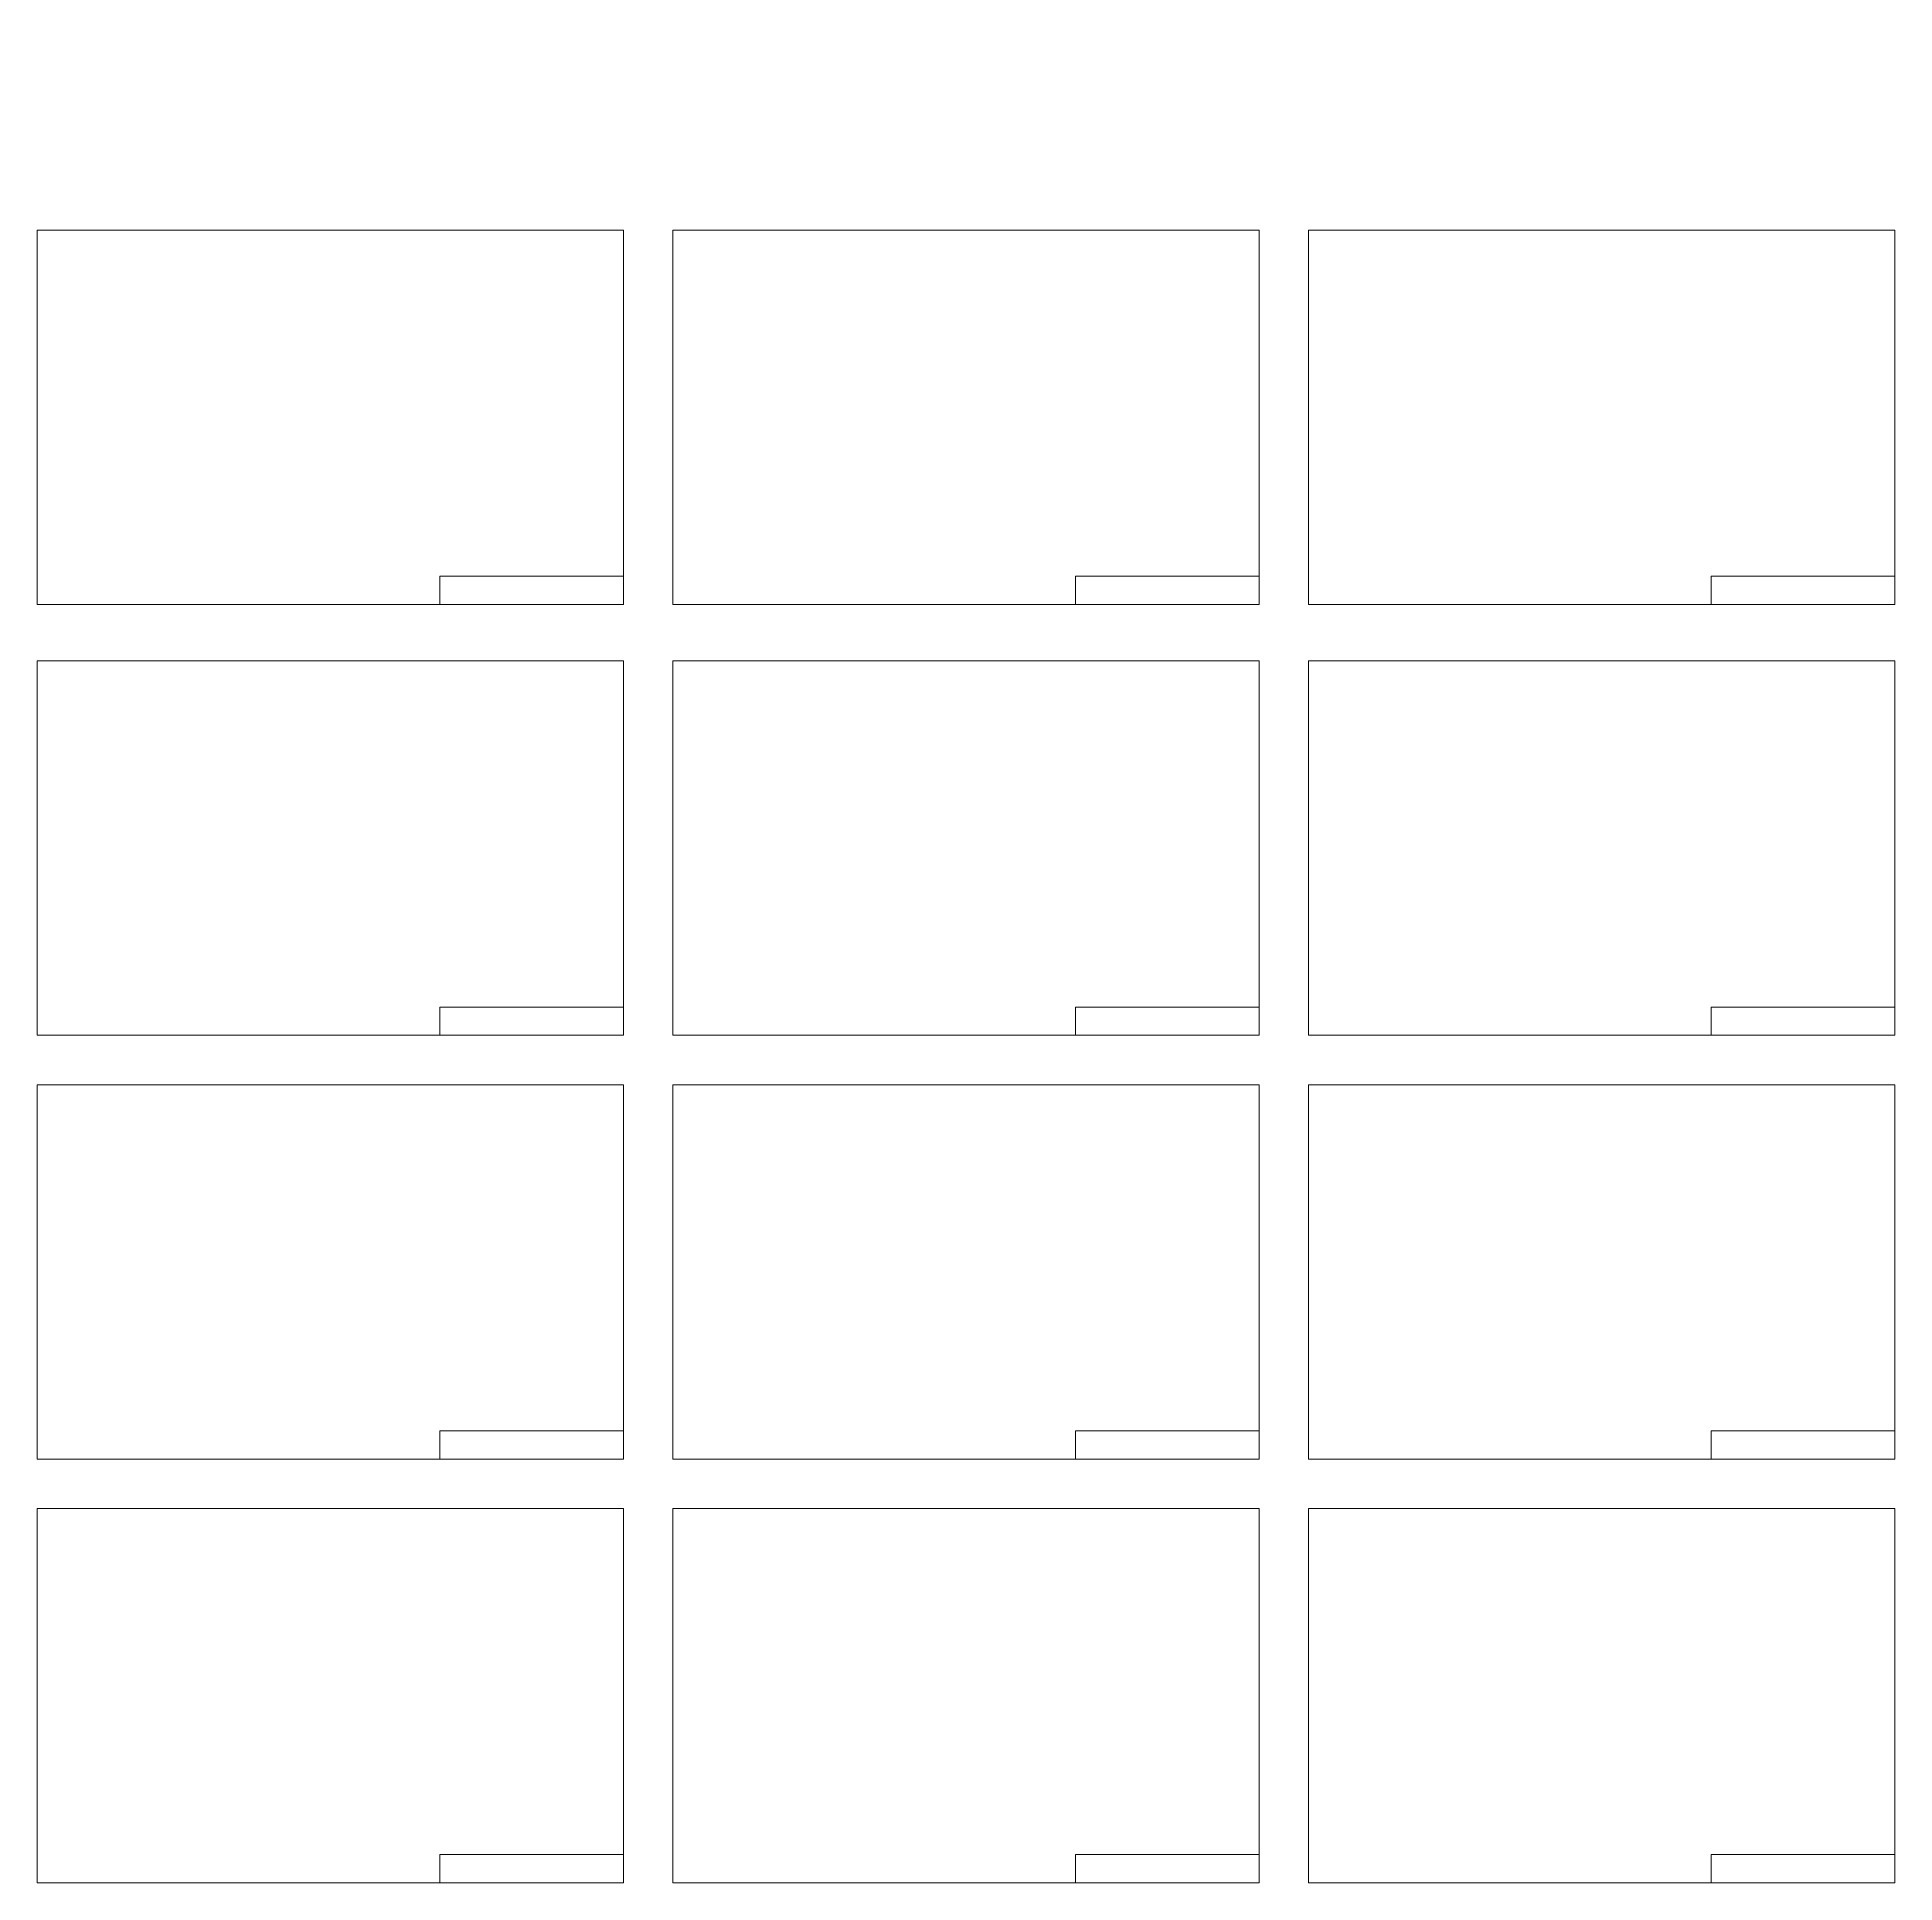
# Model space of a CAD drawing. Extents: x 24 to 201, y -70 to 34.
# Drawn here: x 96 to 201.2, y -70.4 to 34.1 of the extents above; entities that cross this region are included whole.
import ezdxf

# ---------------------------------------------------------------- set-up
doc = ezdxf.new("R2010")
doc.units = 0
doc.header["$MEASUREMENT"] = 0
doc.layers.add('E-Note', color=3, linetype='Continuous')
doc.layers.add('Service_VIEWPORT', color=9, linetype='Continuous', lineweight=0, plot=False)

msp = doc.modelspace()

# ---------------------------------------------------------------- linework, layer by layer
at = {"layer": 'Service_VIEWPORT'}
for points in [[(96, 23.2), (129.2, 23.2), (129.2, 2), (96, 2)], [(132, 23.2), (165.2, 23.2), (165.2, 2), (132, 2)], [(168, 23.2), (201.2, 23.2), (201.2, 2), (168, 2)], [(129.2, 2), (118.8, 2), (118.8, 3.6), (129.2, 3.6)], [(165.2, 2), (154.8, 2), (154.8, 3.6), (165.2, 3.6)], [(201.2, 2), (190.8, 2), (190.8, 3.6), (201.2, 3.6)], [(96, -1.2), (96, -22.4), (129.2, -22.4), (129.2, -1.2)], [(96, -1.2), (96, -22.4), (129.2, -22.4), (129.2, -1.2)], [(132, -1.2), (132, -22.4), (165.2, -22.4), (165.2, -1.2)], [(132, -1.2), (132, -22.4), (165.2, -22.4), (165.2, -1.2)], [(168, -1.2), (168, -22.4), (201.2, -22.4), (201.2, -1.2)], [(168, -1.2), (168, -22.4), (201.2, -22.4), (201.2, -1.2)], [(129.2, -22.4), (118.8, -22.4), (118.8, -20.8), (129.2, -20.8)], [(165.2, -22.4), (154.8, -22.4), (154.8, -20.8), (165.2, -20.8)], [(201.2, -22.4), (190.8, -22.4), (190.8, -20.8), (201.2, -20.8)], [(96, -25.2), (96, -46.4), (129.2, -46.4), (129.2, -25.2)], [(96, -25.2), (96, -46.4), (129.2, -46.4), (129.2, -25.2)], [(132, -25.2), (132, -46.4), (165.2, -46.4), (165.2, -25.2)], [(132, -25.2), (132, -46.4), (165.2, -46.4), (165.2, -25.2)], [(168, -25.2), (168, -46.4), (201.2, -46.4), (201.2, -25.2)], [(168, -25.2), (168, -46.4), (201.2, -46.4), (201.2, -25.2)], [(129.2, -46.4), (118.8, -46.4), (118.8, -44.8), (129.2, -44.8)], [(165.2, -46.4), (154.8, -46.4), (154.8, -44.8), (165.2, -44.8)], [(201.2, -46.4), (190.8, -46.4), (190.8, -44.8), (201.2, -44.8)], [(96, -49.2), (96, -70.4), (129.2, -70.4), (129.2, -49.2)], [(96, -49.2), (96, -70.4), (129.2, -70.4), (129.2, -49.2)], [(132, -49.2), (132, -70.4), (165.2, -70.4), (165.2, -49.2)], [(132, -49.2), (132, -70.4), (165.2, -70.4), (165.2, -49.2)], [(168, -49.2), (168, -70.4), (201.2, -70.4), (201.2, -49.2)], [(168, -49.2), (168, -70.4), (201.2, -70.4), (201.2, -49.2)], [(129.2, -70.4), (118.8, -70.4), (118.8, -68.8), (129.2, -68.8)], [(165.2, -70.4), (154.8, -70.4), (154.8, -68.8), (165.2, -68.8)], [(201.2, -70.4), (190.8, -70.4), (190.8, -68.8), (201.2, -68.8)]]:
    msp.add_lwpolyline(points, close=True, dxfattribs=at)

# ---------------------------------------------------------------- texts
at = {"layer": 'E-Note', "char_height": 0.18, "attachment_point": 4}
for insert in [(134.34, 34.12), (134.22, 33.38)]:
    msp.add_mtext('\\A1;', dxfattribs=dict(at, insert=insert))

doc.saveas('drawing.dxf')
